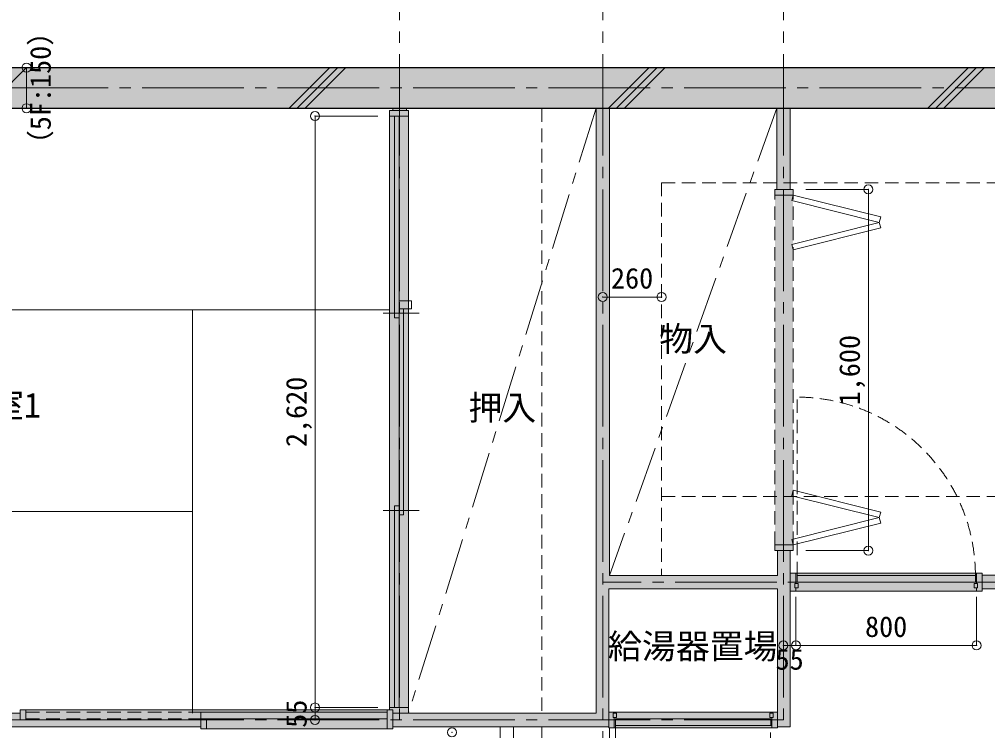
# Model space of a CAD drawing. Units: millimetres at full size, sheet at 1:50. Extents: x -9674 to 9699, y -6794 to 6791.
# Drawn here: x -561 to 3727, y 740 to 3891 of the extents above; entities that cross this region are included whole.
import ezdxf
from ezdxf.enums import TextEntityAlignment as Align

# ---------------------------------------------------------------- set-up
doc = ezdxf.new("R2010")
doc.units = ezdxf.units.MM
doc.header["$LTSCALE"] = 50
doc.header["$PDMODE"] = 32
doc.header["$PDSIZE"] = 40
for name, pattern in [('CHAIN1', [8, 5, -1, 1, -1]), ('CHAIN2', [12, 9, -1, 1, -1]), ('DASHED1', [1.8, 1.2, -0.6])]:
    doc.linetypes.add(name, pattern=pattern)
for name, color, linetype, lineweight in [('1-0_芯', 7, 'CHAIN2', 9), ('1-1_躯体', 2, 'Continuous', 25), ('1-2_間仕切', 3, 'Continuous', 18), ('1-3_建具', 3, 'Continuous', 18), ('1-4_仕上げ', 4, 'Continuous', 9), ('1-7_その他', 7, 'DASHED1', 9), ('1-8_ハッチ', 4, 'Continuous', 9), ('1-A_文字', 7, 'Continuous', 9), ('1-B_寸法', 7, 'Continuous', 9), ('1-C_梁', 7, 'DASHED1', 9)]:
    doc.layers.add(name, color=color, linetype=linetype, lineweight=lineweight)
doc.layers.add('4-0', color=1, linetype='Continuous')
doc.layers.add('4-2', color=4, linetype='Continuous')
doc.styles.add('ＭＳ ゴシック', font='')
doc.styles.get('ＭＳ ゴシック').set_extended_font_data('MS Gothic')

msp = doc.modelspace()

# ---------------------------------------------------------------- linework, layer by layer
at = {"layer": '1-0_芯'}
for p, q in [((1122.5, 4337.68), (1122.5, 787.68)), ((2022.5, 4337.68), (2022.5, -3342.32)), ((2822.5, 4337.68), (2822.5, 787.68)), ((-8417.5, 3587.68), (8192.5, 3587.68)), ((8192.5, 1397.68), (2022.5, 1397.68)), ((-8417.5, 787.68), (2822.5, 787.68))]:
    msp.add_line(p, q, dxfattribs=at)
at = {"layer": '1-1_躯体'}
msp.add_line((-6617.5, 3677.68), (6032.5, 3677.68), dxfattribs=at)
msp.add_lwpolyline([(-6617.5, 3497.68), (6032.5, 3497.68), (6032.5, 2747.66)], dxfattribs=at)
at = {"layer": '1-2_間仕切'}
for p, q in [((1092.5, 3497.68), (1092.5, 3487.68)), ((1152.5, 3497.68), (1152.5, 3487.68)), ((1992.5, 3497.68), (1992.5, 817.68)), ((2052.5, 3497.68), (2052.5, 1427.68)), ((2792.5, 3497.68), (2792.5, 3137.68)), ((2852.5, 3497.68), (2852.5, 3137.68)), ((2796.5, 1427.68), (2796.5, 1537.68)), ((2852.5, 1537.68), (2852.5, 1427.68)), ((2052.5, 1427.68), (2796.5, 1427.68)), ((5227.5, 1428.68), (3702.5, 1428.68)), ((2048.5, 1367.68), (2796.5, 1367.68)), ((2048.5, 1367.68), (2048.5, 757.68)), ((2796.5, 1367.68), (2796.5, 757.68)), ((2852.5, 1367.68), (2852.5, 757.68)), ((5227.5, 1367.68), (3702.5, 1367.68)), ((-2507.5, 817.68), (-557.5, 817.68)), ((1092.5, 817.68), (1992.5, 817.68)), ((-532.5, 787.68), (242.5, 787.68)), ((-2507.5, 757.68), (242.5, 757.68)), ((1092.5, 757.68), (2048.5, 757.68)), ((2796.5, 757.68), (2852.5, 757.68))]:
    msp.add_line(p, q, dxfattribs=at)
at = {"layer": '1-3_建具'}
for p, q in [((1162.5, 3487.68), (1162.5, 3462.68)), ((1162.5, 3462.68), (1077.5, 3462.68)), ((1100, 2569.35), (1100, 3462.68)), ((1120, 2569.35), (1120, 3462.68)), ((1100, 2569.35), (1120, 2569.35)), ((1100, 842.68), (1100, 1736.02)), ((1100, 1736.02), (1120, 1736.02)), ((1120, 1736.02), (1120, 842.68)), ((2852.5, 1437.68), (2852.5, 1357.68)), ((2852.5, 1437.68), (2877.5, 1437.68)), ((2877.5, 1392.68), (2877.5, 1437.68)), ((2882.5, 1397.68), (2882.5, 1427.68)), ((2882.5, 1427.68), (3672.5, 1427.68)), ((3672.5, 1427.68), (3672.5, 1397.68)), ((3677.5, 1392.68), (3677.5, 1437.68)), ((2872.5, 1392.68), (2887.5, 1392.68)), ((2872.5, 1372.68), (2872.5, 1392.68)), ((2887.5, 1372.68), (2872.5, 1372.68)), ((2877.5, 1372.68), (2877.5, 1357.68)), ((3672.5, 1397.68), (2882.5, 1397.68)), ((2887.5, 1392.68), (2887.5, 1372.68)), ((3667.5, 1392.68), (3667.5, 1372.68)), ((3682.5, 1392.68), (3667.5, 1392.68)), ((3682.5, 1372.68), (3667.5, 1372.68)), ((3677.5, 1372.68), (3677.5, 1357.68)), ((3682.5, 1392.68), (3682.5, 1372.68)), ((2852.5, 1357.68), (2877.5, 1357.68)), ((3677.5, 1357.68), (3702.5, 1357.68)), ((-557.5, 832.68), (-557.5, 787.68)), ((-532.5, 832.68), (-557.5, 832.68)), ((1092.5, 832.68), (1067.5, 832.68)), ((1067.5, 747.68), (1067.5, 832.68)), ((1162.5, 842.68), (1077.5, 842.68)), ((1077.5, 832.68), (1077.5, 842.68)), ((1092.5, 832.68), (1092.5, 747.68)), ((1162.5, 842.68), (1162.5, 817.68)), ((2068.5, 817.68), (2083.5, 817.68)), ((2068.5, 797.68), (2068.5, 817.68)), ((2073.5, 822.68), (2073.5, 817.68)), ((2083.5, 797.68), (2083.5, 817.68)), ((2761.5, 797.68), (2761.5, 817.68)), ((2776.5, 817.68), (2761.5, 817.68)), ((2771.5, 822.68), (2771.5, 817.68)), ((2771.5, 822.68), (2796.5, 822.68)), ((2776.5, 797.68), (2776.5, 817.68)), ((242.5, 787.68), (242.5, 747.68)), ((267.5, 787.68), (242.5, 787.68)), ((267.5, 787.68), (267.5, 747.68)), ((2068.5, 797.68), (2083.5, 797.68)), ((2073.5, 797.68), (2073.5, 752.68)), ((2078.5, 762.68), (2078.5, 792.68)), ((2766.5, 792.68), (2078.5, 792.68)), ((2776.5, 797.68), (2761.5, 797.68)), ((2766.5, 762.68), (2766.5, 792.68)), ((2771.5, 797.68), (2771.5, 752.68)), ((267.5, 747.68), (242.5, 747.68)), ((1092.5, 747.68), (1067.5, 747.68)), ((2073.5, 752.68), (2048.5, 752.68)), ((2078.5, 762.68), (2766.5, 762.68)), ((2771.5, 752.68), (2796.5, 752.68)), ((2796.5, 762.68), (2796.5, 752.68))]:
    msp.add_line(p, q, dxfattribs=at)
at = {"layer": '1-3_建具', "color": 7, "lineweight": 9}
for p, q in [((1077.5, 3462.68), (1077.5, 842.68)), ((1162.5, 842.68), (1162.5, 3462.68)), ((2785, 3137.68), (2785, 3112.68)), ((2865, 3137.68), (2785, 3137.68)), ((2865, 3137.68), (2865, 3112.68)), ((2865, 3112.68), (2785, 3112.68)), ((2858.94, 3088.43), (2865, 3112.68)), ((2858.94, 2894.4), (3246.99, 2991.42)), ((3253.06, 2967.16), (2865, 2870.15)), ((3246.99, 2991.42), (3253.06, 2967.16)), ((2858.94, 2894.4), (2865, 2870.15)), ((1210, 2589.35), (1050, 2589.35)), ((2858.94, 1780.97), (2865, 1805.22)), ((3253.06, 1708.21), (2865, 1805.22)), ((2858.94, 1780.97), (3246.99, 1683.95)), ((1210, 1716.02), (1050, 1716.02)), ((3246.99, 1683.95), (3253.06, 1708.21)), ((2858.94, 1586.94), (2865, 1562.68)), ((2865, 1562.68), (2865, 1537.68)), ((2865, 1537.68), (2785, 1537.68)), ((2877.5, 1437.68), (3677.5, 1437.68)), ((3677.5, 1357.68), (2877.5, 1357.68)), ((-532.5, 832.68), (-532.5, 787.68)), ((-532.5, 832.68), (1067.5, 832.68)), ((242.5, 822.68), (242.5, 792.68)), ((242.5, 822.68), (1067.5, 822.68)), ((2073.5, 822.68), (2771.5, 822.68)), ((-557.5, 787.68), (-557.5, 812.68)), ((242.5, 792.68), (1067.5, 792.68)), ((267.5, 747.68), (1067.5, 747.68)), ((2771.5, 752.68), (2073.5, 752.68))]:
    msp.add_line(p, q, dxfattribs=at)
at = {"layer": '1-3_建具', "color": 7, "linetype": 'DASHED1', "lineweight": 9}
for p, q in [((2785, 1562.68), (2785, 3112.68)), ((2865, 1562.68), (2865, 3112.68)), ((2882.5, 1427.68), (2882.5, 2217.68)), ((-532.5, 822.68), (242.5, 822.68)), ((-532.5, 792.68), (242.5, 792.68)), ((1567.5, 757.68), (1567.5, -92.32)), ((1627.5, 757.68), (1627.5, -92.32)), ((2078.5, 762.68), (2078.5, 74.68))]:
    msp.add_line(p, q, dxfattribs=at)
at = {"layer": '1-3_建具'}
for points in [[(1162.5, 3487.68), (1077.5, 3487.68), (1077.5, 3462.68)], [(1120, 2609.35), (1120, 1696.02), (1140, 1696.02), (1140, 2609.35)], [(3677.5, 1437.68), (3702.5, 1437.68), (3702.5, 1357.68)], [(-532.5, 832.68), (-532.5, 787.68), (-557.5, 787.68)], [(2073.5, 822.68), (2048.5, 822.68), (2048.5, 752.68)]]:
    msp.add_lwpolyline(points, dxfattribs=at)
at = {"layer": '1-3_建具', "color": 7, "lineweight": 9}
for points in [[(2858.94, 3088.43), (3246.99, 2991.42), (3253.06, 3015.67), (2865, 3112.68)], [(2858.94, 1586.94), (3246.99, 1683.95), (3253.06, 1659.7), (2865, 1562.68)], [(2865, 1562.68), (2785, 1562.68), (2785, 1537.68)]]:
    msp.add_lwpolyline(points, dxfattribs=at)
at = {"layer": '1-3_建具'}
msp.add_lwpolyline([(1120, 2644.35), (1175, 2644.35), (1175, 2609.35), (1120, 2609.35)], close=True, dxfattribs=at)
at = {"layer": '1-3_建具', "color": 7, "linetype": 'DASHED1', "lineweight": 9}
for centre, radius, start, end in [((2882.5, 1427.68), 790, 0, 90), ((2078.5, 762.68), 688, 270, 0)]:
    msp.add_arc(centre, radius, start, end, dxfattribs=at)
at = {"layer": '1-4_仕上げ'}
for p, q in [((-2412.5, 2604.35), (1077.5, 2604.35)), ((205, 817.68), (205, 2604.35)), ((-1540, 1711.02), (205, 1711.02))]:
    msp.add_line(p, q, dxfattribs=at)
at = {"layer": '1-7_その他', "color": 4, "linetype": 'CHAIN1'}
for p, q in [((1992.5, 3497.68), (1162.5, 817.68)), ((2792.5, 3497.68), (2052.5, 1427.68))]:
    msp.add_line(p, q, dxfattribs=at)
at = {"layer": '1-8_ハッチ'}
for p, q in [((-709.6, 3497.68), (-529.6, 3677.68)), ((633.9, 3497.68), (813.9, 3677.68)), ((669.26, 3497.68), (849.26, 3677.68)), ((704.61, 3497.68), (884.61, 3677.68)), ((2048.12, 3497.68), (2228.12, 3677.68)), ((2083.47, 3497.68), (2263.47, 3677.68)), ((2118.83, 3497.68), (2298.83, 3677.68)), ((3462.33, 3497.68), (3642.33, 3677.68)), ((3497.68, 3497.68), (3677.68, 3677.68)), ((3533.04, 3497.68), (3713.04, 3677.68))]:
    msp.add_line(p, q, dxfattribs=at)
at = {"layer": '1-B_寸法'}
for p, q in [((-529.6, 3497.68), (-529.6, 3677.68)), ((1025.83, 3462.68), (748.34, 3462.68)), ((748.34, 3462.68), (748.34, 842.68)), ((2921.61, 3137.68), (3198.46, 3137.68)), ((3198.46, 3137.68), (3198.46, 1537.68)), ((2022.5, 2661.09), (2282.5, 2661.09)), ((2921.61, 1537.68), (3198.46, 1537.68)), ((2877.5, 1333.67), (2877.5, 1117.68)), ((3677.5, 1333.67), (3677.5, 1117.68)), ((2877.5, 1117.68), (2822.5, 1117.68)), ((2877.5, 1117.68), (3677.5, 1117.68)), ((1025.83, 842.68), (748.34, 842.68)), ((748.34, 842.68), (748.34, 787.68))]:
    msp.add_line(p, q, dxfattribs=at)
at = {"layer": '1-B_寸法', "color": 3}
for p in [(-529.6, 3677.68), (-529.6, 3497.68), (748.34, 3462.68), (3198.46, 3137.68), (2022.5, 2661.09), (2282.5, 2661.09), (3198.46, 1537.68), (2822.5, 1117.68), (2877.5, 1117.68), (3677.5, 1117.68), (748.34, 842.68), (748.34, 787.68), (1354.37, 732.68)]:
    msp.add_point(p, dxfattribs=at)
at = {"layer": '1-C_梁'}
for p, q in [((1752.5, 3497.68), (1752.5, 817.68)), ((2282.5, 3167.68), (2282.5, 1427.68)), ((2282.5, 3167.68), (5997.5, 3167.68)), ((2282.5, 1777.68), (6082.5, 1777.68)), ((1752.5, 757.68), (1752.5, -92.32)), ((2052.5, 752.68), (2052.5, -87.32))]:
    msp.add_line(p, q, dxfattribs=at)
at = {"layer": '4-0'}
msp.add_solid([(-6617.5, 3677.68), (-6617.5, 3497.68), (6032.5, 3677.68), (6032.5, 3497.68)], dxfattribs=at)
at = {"layer": '4-2'}
for points in [[(1092.5, 3487.68), (1077.5, 3487.68), (1077.5, 842.68)], [(1092.5, 3487.68), (1077.5, 842.68), (1162.5, 842.68)], [(1152.5, 3497.68), (1092.5, 3497.68), (1092.5, 3487.68)], [(1092.5, 3487.68), (1152.5, 3487.68), (1152.5, 3497.68)], [(1092.5, 3487.68), (1162.5, 842.68), (1162.5, 3487.68)], [(2048.5, 757.68), (1992.5, 3497.68), (1992.5, 817.68)], [(1992.5, 3497.68), (2048.5, 757.68), (2048.5, 1367.68)], [(2052.5, 3497.68), (1992.5, 3497.68), (2048.5, 1367.68)], [(2048.5, 1367.68), (2052.5, 1427.68), (2052.5, 3497.68)], [(2785, 1537.68), (2852.5, 3137.68), (2852.5, 3497.68)], [(2792.5, 3137.68), (2785, 1537.68), (2852.5, 3497.68)], [(2852.5, 3497.68), (2792.5, 3497.68), (2792.5, 3137.68)], [(2785, 1537.68), (2865, 1537.68), (2865, 3137.68)], [(2785, 1537.68), (2865, 3137.68), (2852.5, 3137.68)], [(2792.5, 3137.68), (2785, 3137.68), (2785, 1537.68)], [(2796.5, 757.68), (2852.5, 757.68), (2852.5, 1537.68)], [(2796.5, 757.68), (2852.5, 1537.68), (2796.5, 1537.68)], [(2048.5, 1367.68), (2796.5, 1367.68), (2052.5, 1427.68)], [(2796.5, 1367.68), (2796.5, 1427.68), (2052.5, 1427.68)], [(2852.5, 1437.68), (2852.5, 1357.68), (3702.5, 1437.68), (3702.5, 1357.68)], [(3702.5, 1428.68), (3702.5, 1367.68), (5227.5, 1428.68), (5227.5, 1367.68)], [(-2507.5, 817.68), (-2507.5, 757.68), (242.5, 757.68)], [(242.5, 757.68), (-557.5, 817.68), (-2507.5, 817.68)], [(242.5, 757.68), (1092.5, 832.68), (-557.5, 832.68)], [(242.5, 757.68), (-557.5, 832.68), (-557.5, 817.68)], [(242.5, 757.68), (1092.5, 747.68), (1092.5, 832.68)], [(1162.5, 842.68), (1077.5, 842.68), (1077.5, 832.68)], [(1162.5, 842.68), (1077.5, 832.68), (1092.5, 832.68)], [(1162.5, 842.68), (1092.5, 832.68), (1092.5, 817.68)], [(1162.5, 842.68), (1092.5, 817.68), (1162.5, 817.68)], [(1092.5, 817.68), (1092.5, 757.68), (2048.5, 757.68)], [(2048.5, 757.68), (1992.5, 817.68), (1092.5, 817.68)], [(2048.5, 822.68), (2048.5, 752.68), (2796.5, 822.68), (2796.5, 752.68)], [(242.5, 757.68), (242.5, 747.68), (1092.5, 747.68)]]:
    msp.add_solid(points, dxfattribs=at)

# ---------------------------------------------------------------- texts
at = {"layer": '1-A_文字', "style": 'ＭＳ ゴシック'}
for s, p in [('物入', (2272.5, 2387.68)), ('和室1', (-841.04, 2094.25)), ('押入', (1427.5, 2082.68)), ('給湯器置場', (2045.7, 1025.97))]:
    msp.add_text(s, height=110, dxfattribs=at).set_placement(p, align=Align.BOTTOM_LEFT)
at = {"layer": '1-B_寸法', "style": 'ＭＳ ゴシック'}
for s, p in [('（5F:150）', (-394.6, 3275.18)), ('1,600', (3188.46, 2181.43)), ('2,620', (738.34, 1996.43)), ('55', (738.34, 752.68))]:
    msp.add_text(s, height=91.64, rotation=90, dxfattribs=at).set_placement(p, align=Align.BOTTOM_LEFT)
for s, p in [('260', (2058.75, 2671.09)), ('800', (3183.75, 1127.68)), ('55', (2787.5, 982.68))]:
    msp.add_text(s, height=91.64, dxfattribs=at).set_placement(p, align=Align.BOTTOM_LEFT)

doc.saveas('drawing.dxf')
